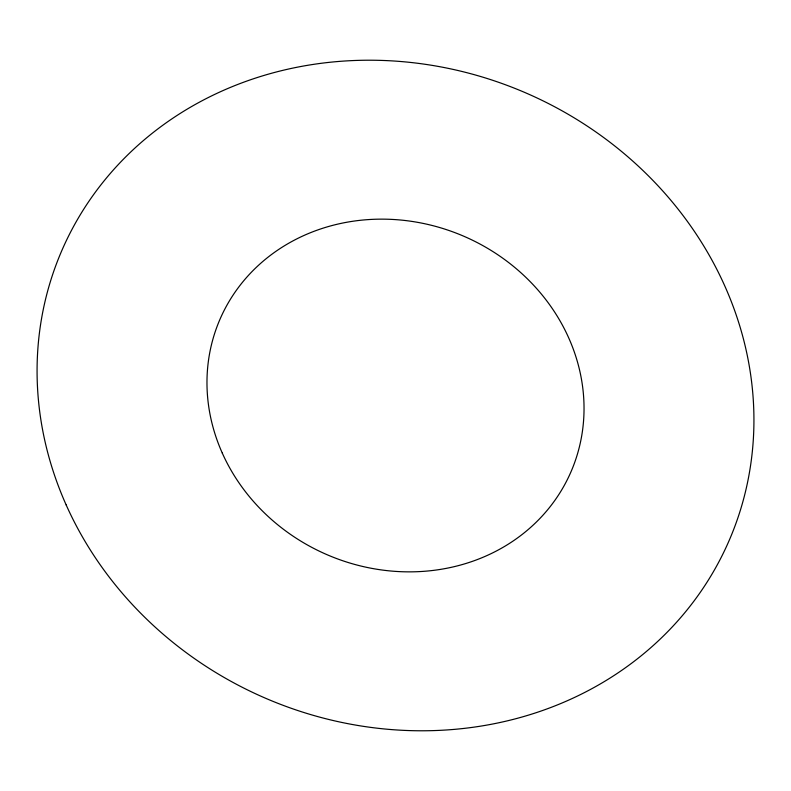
<?xml version="1.0" encoding="UTF-8"?>
<svg xmlns="http://www.w3.org/2000/svg" width="791" height="791" viewBox="0 0 791 791"><rect width="100%" height="100%" fill="white"/><g stroke="black" fill="none" stroke-linecap="round" stroke-linejoin="round"><path stroke-width="1.19" d="M66.177 504.955A363.801 329.452 23.8 0 0 682.692 615.23A363.801 329.452 23.8 0 0 437.631 66.315A363.801 329.452 23.8 0 0 66.177 504.955M222.281 453.075A191.353 173.288 23.8 0 0 546.561 511.075A191.353 173.288 23.8 0 0 417.658 222.35A191.353 173.288 23.8 0 0 222.281 453.075"/></g></svg>
